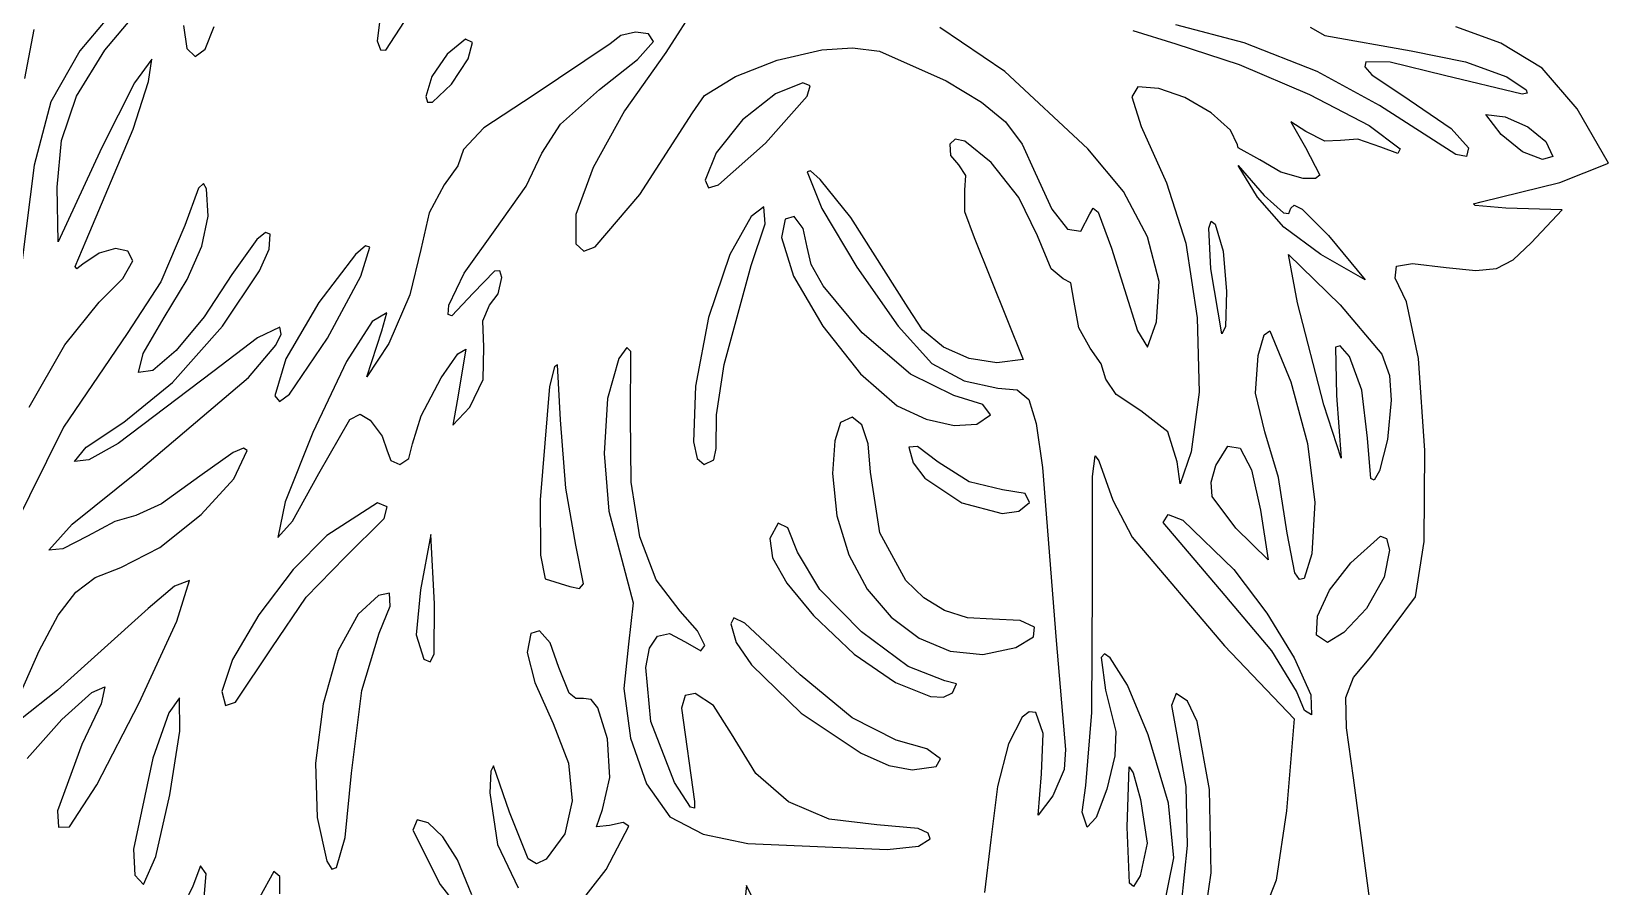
# Model space of a CAD drawing. Extents: x 11 to 198, y 0 to 191.
# Drawn here: x 116.43 to 160.16, y 127.29 to 151 of the extents above; entities that cross this region are included whole.
import ezdxf

# ---------------------------------------------------------------- set-up
doc = ezdxf.new("R2010")
doc.units = 0

msp = doc.modelspace()

# ---------------------------------------------------------------- linework, layer by layer
at = {"layer": 'Layer 1'}
for p, q in [((119.130661, 152.076124), (117.77343, 150.464044)), ((118.465928, 150.479842), (119.666531, 151.911024)), ((134.899132, 151.787463), (134.019304, 150.419126)), ((126.105126, 151.467758), (126.018652, 150.741565)), ((116.248465, 149.696283), (116.503082, 151.052935)), ((120.650076, 151.164193), (120.742432, 150.527544)), ((121.243454, 150.512077), (121.493568, 151.138087)), ((126.25391, 150.479274), (126.774655, 151.277434)), ((132.775772, 150.887444), (132.481545, 150.657603)), ((133.184102, 150.981321), (132.775772, 150.887444)), ((133.541102, 150.930009), (133.184102, 150.981321)), ((133.681343, 150.724279), (133.541102, 150.930009)), ((143.42264, 149.885273), (141.617657, 151.108189)), ((146.974194, 151.028594), (148.16676, 150.657956)), ((150.058356, 150.68124), (148.160697, 151.186815)), ((151.890172, 151.115796), (152.294483, 150.888056)), ((152.294483, 150.888056), (154.693153, 150.460753)), ((157.175299, 150.679476), (155.92717, 151.131032)), ((117.77343, 150.464044), (116.969675, 149.046599)), ((117.681978, 149.207377), (118.465928, 150.479842)), ((120.742432, 150.527544), (120.96665, 150.309367)), ((120.96665, 150.309367), (121.243454, 150.512077)), ((126.018652, 150.741565), (126.113014, 150.48666)), ((126.113014, 150.48666), (126.25391, 150.479274)), ((128.463789, 150.787525), (127.961047, 150.370795)), ((128.664575, 150.698173), (128.463789, 150.787525)), ((128.543759, 150.238139), (128.664575, 150.698173)), ((132.481545, 150.657603), (130.344063, 149.220739)), ((133.232653, 150.22254), (133.681343, 150.724279)), ((137.112682, 150.207894), (138.348243, 150.490034)), ((138.348243, 150.490034), (139.197186, 150.54983)), ((139.197186, 150.54983), (139.949723, 150.452992)), ((139.949723, 150.452992), (141.791709, 149.633842)), ((148.16676, 150.657956), (149.920276, 150.088021)), ((152.087513, 149.886739), (150.058356, 150.68124)), ((154.693153, 150.460753), (156.197972, 150.156482)), ((158.323768, 149.985473), (157.175299, 150.679476)), ((119.763898, 150.228978), (119.290866, 149.577221)), ((119.67782, 149.609963), (119.763898, 150.228978)), ((127.961047, 150.370795), (127.53498, 149.748759)), ((128.081697, 149.542825), (128.543759, 150.238139)), ((132.184153, 149.387955), (133.232653, 150.22254)), ((134.019304, 150.419126), (132.870703, 148.798022)), ((135.954644, 149.749773), (137.112682, 150.207894)), ((149.920276, 150.088021), (151.873222, 149.256281)), ((153.430957, 150.154718), (153.407592, 150.021306)), ((153.407592, 150.021306), (153.598477, 149.80021)), ((154.109906, 150.151246), (153.430957, 150.154718)), ((155.614256, 149.775306), (154.109906, 150.151246)), ((156.197972, 150.156482), (157.338988, 149.742145)), ((119.290866, 149.577221), (118.384183, 147.780346)), ((119.247783, 148.294432), (119.67782, 149.609963)), ((127.53498, 149.748759), (127.3645, 149.197103)), ((135.096644, 149.22425), (135.954644, 149.749773)), ((137.816253, 149.57775), (137.061397, 149.27489)), ((138.028196, 149.490272), (137.816253, 149.57775)), ((141.791709, 149.633842), (142.772972, 149.042343)), ((145.726595, 147.746832), (143.42264, 149.885273)), ((153.811208, 148.948041), (152.087513, 149.886739)), ((153.598477, 149.80021), (154.633534, 149.102205)), ((157.766334, 149.261044), (155.614256, 149.775306)), ((157.338988, 149.742145), (157.88215, 149.377041)), ((159.29232, 148.851733), (158.323768, 149.985473)), ((117.259979, 147.980222), (117.681978, 149.207377)), ((127.3645, 149.197103), (127.41579, 149.037553)), ((127.55522, 149.043335), (128.081697, 149.542825)), ((130.344063, 149.220739), (128.9789, 148.325917)), ((131.104476, 148.427694), (132.184153, 149.387955)), ((134.761196, 148.739902), (135.096644, 149.22425)), ((137.061397, 149.27489), (136.145144, 148.54658)), ((136.785083, 147.906641), (137.940961, 149.205216)), ((137.940961, 149.205216), (138.028196, 149.490272)), ((147.114098, 149.467716), (146.94681, 149.185108)), ((146.94681, 149.185108), (147.20517, 148.366983)), ((147.689804, 149.422175), (147.114098, 149.467716)), ((148.417684, 149.171201), (147.689804, 149.422175)), ((149.139545, 148.744973), (148.417684, 149.171201)), ((151.873222, 149.256281), (153.527453, 148.396363)), ((157.905732, 149.287921), (157.766334, 149.261044)), ((157.88215, 149.377041), (157.905732, 149.287921)), ((116.969675, 149.046599), (116.506373, 147.290156)), ((127.41579, 149.037553), (127.55522, 149.043335)), ((132.870703, 148.798022), (132.004677, 147.228249)), ((133.302459, 146.47542), (134.761196, 148.739902)), ((142.772972, 149.042343), (143.442622, 148.490665)), ((149.682812, 148.266821), (149.139545, 148.744973)), ((155.9262, 147.589625), (153.811208, 148.948041)), ((154.633534, 149.102205), (155.796819, 148.312556)), ((157.184824, 148.141944), (156.756992, 148.700876)), ((156.756992, 148.700876), (157.294891, 148.633011)), ((160.161212, 147.348193), (159.29232, 148.851733)), ((117.944269, 145.200481), (119.247783, 148.294432)), ((128.9789, 148.325917), (128.411192, 147.727429)), ((130.580424, 147.624065), (131.104476, 148.427694)), ((136.145144, 148.54658), (135.416834, 147.630327)), ((143.442622, 148.490665), (143.904176, 147.871517)), ((147.20517, 148.366983), (147.90641, 146.805973)), ((149.874911, 147.860074), (149.682812, 148.266821)), ((151.773209, 148.224494), (151.352698, 148.489959)), ((151.352698, 148.489959), (151.756629, 147.787049)), ((153.527453, 148.396363), (154.384825, 147.741893)), ((155.796819, 148.312556), (156.280654, 147.769763)), ((157.294891, 148.633011), (157.92773, 148.354625)), ((157.92773, 148.354625), (158.429072, 147.952149)), ((117.145227, 146.68497), (117.259979, 147.980222)), ((135.486508, 146.750763), (136.785083, 147.906641)), ((142.048743, 148.015433), (141.89472, 147.871363)), ((141.89472, 147.871363), (141.917959, 147.562682)), ((142.315358, 147.955341), (142.048743, 148.015433)), ((143.047113, 147.36764), (142.315358, 147.955341)), ((143.904176, 147.871517), (144.261155, 147.077612)), ((149.889022, 147.768704), (149.874911, 147.860074)), ((152.300172, 147.957044), (151.773209, 148.224494)), ((152.730296, 147.976138), (152.300172, 147.957044)), ((153.206899, 148.014988), (152.730296, 147.976138)), ((153.846486, 147.79481), (153.206899, 148.014988)), ((157.780231, 147.660098), (157.184824, 148.141944)), ((158.429072, 147.952149), (158.616105, 147.532492)), ((118.384183, 147.780346), (117.168157, 145.168025)), ((128.411192, 147.727429), (128.25253, 147.278696)), ((130.147301, 146.714295), (130.580424, 147.624065)), ((135.416834, 147.630327), (135.113974, 146.875471)), ((141.917959, 147.562682), (142.135667, 147.30586)), ((146.709302, 146.562628), (145.726595, 147.746832)), ((150.489098, 147.43674), (149.889022, 147.768704)), ((151.072857, 147.095295), (150.489098, 147.43674)), ((151.756629, 147.787049), (152.156944, 147.018169)), ((154.31621, 147.612512), (153.846486, 147.79481)), ((154.384825, 147.741893), (154.31621, 147.612512)), ((156.224904, 147.534421), (155.9262, 147.589625)), ((156.280654, 147.769763), (156.224904, 147.534421)), ((158.328574, 147.446045), (157.780231, 147.660098)), ((158.616105, 147.532492), (158.328574, 147.446045)), ((116.506373, 147.290156), (116.170501, 144.661083)), ((128.25253, 147.278696), (127.871089, 146.743179)), ((132.004677, 147.228249), (131.522959, 145.926498)), ((138.035917, 147.13732), (137.936198, 147.111832)), ((137.936198, 147.111832), (138.346694, 146.088924)), ((138.303142, 146.891875), (138.035917, 147.13732)), ((142.135667, 147.30586), (142.331768, 147.006439)), ((142.331768, 147.006439), (142.303237, 146.595365)), ((143.811479, 146.398211), (143.047113, 147.36764)), ((144.261155, 147.077612), (144.720929, 146.070811)), ((150.424186, 146.402748), (149.888669, 147.284693)), ((149.888669, 147.284693), (150.615392, 146.451784)), ((151.692071, 146.925565), (151.072857, 147.095295)), ((152.156944, 147.018169), (152.035136, 146.920769)), ((158.815761, 146.814616), (160.161212, 147.348193)), ((117.168157, 145.168025), (117.145227, 146.68497)), ((121.063708, 146.653264), (120.685354, 145.623814)), ((121.200299, 146.785815), (121.063708, 146.653264)), ((121.287546, 146.639462), (121.200299, 146.785815)), ((121.328716, 145.879821), (121.287546, 146.639462)), ((127.871089, 146.743179), (127.459397, 145.970727)), ((129.286081, 145.498931), (130.147301, 146.714295)), ((135.113974, 146.875471), (135.201452, 146.663528)), ((135.201452, 146.663528), (135.486508, 146.750763)), ((139.14852, 145.845888), (138.303142, 146.891875)), ((142.303237, 146.595365), (142.304913, 146.007945)), ((147.378742, 145.305829), (146.709302, 146.562628)), ((147.90641, 146.805973), (148.437468, 145.12723)), ((152.035136, 146.920769), (151.692071, 146.925565)), ((156.633432, 146.279981), (158.815761, 146.814616)), ((132.064164, 145.024753), (133.302459, 146.47542)), ((136.740986, 146.140987), (136.383435, 145.871751)), ((136.774423, 145.670712), (136.740986, 146.140987)), ((138.346694, 146.088924), (139.319661, 144.463924)), ((144.329946, 145.337006), (143.811479, 146.398211)), ((144.720929, 146.070811), (145.162017, 145.520318)), ((145.781628, 145.942373), (145.872678, 146.102639)), ((145.872678, 146.102639), (146.006524, 145.990747)), ((151.163389, 145.572617), (150.424186, 146.402748)), ((150.615392, 146.451784), (151.151306, 145.970066)), ((151.299952, 145.955889), (151.356226, 146.099006)), ((151.356226, 146.099006), (151.442552, 146.188072)), ((151.442552, 146.188072), (151.667156, 146.075458)), ((151.667156, 146.075458), (152.394804, 145.344414)), ((156.414147, 146.224154), (156.633432, 146.279981)), ((156.469037, 146.171237), (156.414147, 146.224154)), ((157.312177, 146.097948), (156.469037, 146.171237)), ((158.87322, 146.04997), (157.312177, 146.097948)), ((120.685354, 145.623814), (120.01997, 144.0577)), ((121.151506, 145.047022), (121.328716, 145.879821)), ((127.459397, 145.970727), (127.22868, 144.951419)), ((131.522959, 145.926498), (131.52728, 145.109464)), ((136.383435, 145.871751), (135.794836, 144.815247)), ((136.390678, 144.508683), (136.774423, 145.670712)), ((137.333609, 145.79253), (137.230642, 145.284442)), ((137.58342, 145.873581), (137.333609, 145.79253)), ((137.832569, 145.533062), (137.58342, 145.873581)), ((140.741841, 143.33746), (139.14852, 145.845888)), ((142.304913, 146.007945), (142.572759, 145.283736)), ((145.532793, 145.464662), (145.781628, 145.942373)), ((146.006524, 145.990747), (146.376412, 144.991636)), ((149.082131, 145.546335), (149.142456, 145.737888)), ((149.142456, 145.737888), (149.25755, 145.656623)), ((149.25755, 145.656623), (149.477771, 144.905558)), ((151.151306, 145.970066), (151.299952, 145.955889)), ((158.019144, 145.140861), (158.87322, 146.04997)), ((117.644319, 144.487296), (117.944269, 145.200481)), ((122.678197, 145.228571), (121.989574, 144.256799)), ((122.921239, 145.423365), (122.678197, 145.228571)), ((123.050378, 145.375106), (122.921239, 145.423365)), ((123.017534, 144.964121), (123.050378, 145.375106)), ((128.427464, 144.293929), (129.286081, 145.498931)), ((137.230642, 145.284442), (137.55958, 144.211286)), ((137.936198, 145.020564), (137.832569, 145.533062)), ((142.572759, 145.283736), (143.928132, 141.904829)), ((144.710373, 144.41652), (144.329946, 145.337006)), ((145.162017, 145.520318), (145.532793, 145.464662)), ((147.698271, 144.06894), (147.378742, 145.305829)), ((149.133724, 144.4219), (149.082131, 145.546335)), ((152.189135, 144.815247), (151.163389, 145.572617)), ((152.394804, 145.344414), (153.418919, 144.109691)), ((118.308788, 144.857101), (117.858191, 144.550664)), ((118.757334, 144.977834), (118.308788, 144.857101)), ((119.101502, 144.906413), (118.757334, 144.977834)), ((119.238964, 144.636389), (119.101502, 144.906413)), ((120.74854, 144.118709), (121.151506, 145.047022)), ((122.753895, 144.362445), (123.017534, 144.964121)), ((125.417143, 144.81496), (124.394814, 143.485627)), ((125.695697, 145.052391), (125.417143, 144.81496)), ((125.56262, 144.214091), (125.814922, 145.022592)), ((125.814922, 145.022592), (125.695697, 145.052391)), ((127.22868, 144.951419), (126.924894, 143.693325)), ((131.52728, 145.109464), (131.746162, 144.904538)), ((131.746162, 144.904538), (132.064164, 145.024753)), ((135.794836, 144.815247), (135.205977, 143.069029)), ((138.055914, 144.536098), (137.936198, 145.020564)), ((146.376412, 144.991636), (147.104545, 142.698579)), ((148.437468, 145.12723), (148.752327, 143.060309)), ((149.477771, 144.905558), (149.57258, 143.786194)), ((151.533673, 143.473279), (151.287081, 144.815247)), ((151.287081, 144.815247), (152.72571, 143.420716)), ((153.418919, 144.109691), (152.189135, 144.815247)), ((157.52079, 144.671192), (158.019144, 145.140861)), ((117.687094, 144.422754), (117.644319, 144.487296)), ((117.858191, 144.550664), (117.687094, 144.422754)), ((118.966311, 144.153215), (119.238964, 144.636389)), ((121.724682, 142.8314), (122.753895, 144.362445)), ((129.27466, 144.35421), (128.675775, 143.743155)), ((129.421256, 144.363818), (129.27466, 144.35421)), ((129.469526, 144.17813), (129.421256, 144.363818)), ((135.642039, 141.7687), (136.390678, 144.508683)), ((138.383019, 143.946118), (138.055914, 144.536098)), ((139.319661, 144.463924), (140.46732, 142.832376)), ((145.043969, 144.142147), (144.710373, 144.41652)), ((149.442449, 142.613912), (149.133724, 144.4219)), ((154.250935, 144.157785), (154.279256, 144.491176)), ((154.279256, 144.491176), (154.724164, 144.56812)), ((154.724164, 144.56812), (155.664704, 144.457177)), ((155.664704, 144.457177), (156.480955, 144.369236)), ((156.480955, 144.369236), (157.053855, 144.427279)), ((157.053855, 144.427279), (157.52079, 144.671192)), ((118.310805, 143.48986), (118.966311, 144.153215)), ((120.01997, 144.0577), (119.082331, 142.625201)), ((120.112442, 143.072524), (120.74854, 144.118709)), ((121.989574, 144.256799), (121.216759, 143.085621)), ((124.634704, 142.495026), (125.56262, 144.214091)), ((128.000911, 143.409074), (128.427464, 144.293929)), ((129.369337, 143.723487), (129.469526, 144.17813)), ((137.55958, 144.211286), (138.374922, 142.826682)), ((139.467122, 142.643766), (138.383019, 143.946118)), ((145.256297, 144.02864), (145.043969, 144.142147)), ((145.344536, 143.495505), (145.256297, 144.02864)), ((147.631243, 142.944465), (147.698271, 144.06894)), ((154.560156, 143.499385), (154.250935, 144.157785)), ((117.356496, 142.309333), (118.310805, 143.48986)), ((124.394814, 143.485627), (123.483765, 141.921938)), ((126.924894, 143.693325), (126.33721, 142.345801)), ((128.675775, 143.743155), (128.083285, 143.115607)), ((129.12839, 143.411191), (129.369337, 143.723487)), ((145.474138, 142.778219), (145.344536, 143.495505)), ((149.57258, 143.786194), (149.53948, 142.813563)), ((152.265688, 140.651055), (151.533673, 143.473279)), ((154.893669, 141.929115), (154.560156, 143.499385)), ((119.527272, 142.070811), (120.112442, 143.072524)), ((121.216759, 143.085621), (120.444671, 142.1568)), ((126.279928, 143.199347), (125.878599, 142.959282)), ((126.150238, 142.698579), (126.279928, 143.199347)), ((127.985808, 143.150868), (128.000911, 143.409074)), ((128.083285, 143.115607), (127.985808, 143.150868)), ((128.942255, 142.981242), (129.12839, 143.411191)), ((135.205977, 143.069029), (134.848464, 141.161084)), ((141.141528, 142.724784), (140.741841, 143.33746)), ((148.752327, 143.060309), (148.814708, 141.001524)), ((152.72571, 143.420716), (153.878456, 142.054142)), ((119.082331, 142.625201), (117.315977, 140.029124)), ((120.343639, 141.270721), (121.724682, 142.8314)), ((123.314961, 142.797004), (122.70051, 142.503581)), ((123.209491, 142.305849), (123.349981, 142.608568)), ((123.349981, 142.608568), (123.314961, 142.797004)), ((125.878599, 142.959282), (125.169631, 141.851135)), ((125.730829, 141.427608), (126.150238, 142.698579)), ((128.973873, 142.243848), (128.942255, 142.981242)), ((138.374922, 142.826682), (139.419459, 141.50485)), ((140.803969, 141.501818), (139.467122, 142.643766)), ((140.46732, 142.832376), (141.401889, 141.789823)), ((141.723182, 142.243672), (141.141528, 142.724784)), ((145.785508, 142.222329), (145.474138, 142.778219)), ((147.104545, 142.698579), (147.377155, 142.249889)), ((147.377155, 142.249889), (147.631243, 142.944465)), ((149.53948, 142.813563), (149.442449, 142.613912)), ((150.448881, 142.019129), (150.616616, 142.584406)), ((150.616616, 142.584406), (150.768145, 142.695889)), ((150.768145, 142.695889), (151.357284, 141.287467)), ((116.36594, 140.581911), (117.356496, 142.309333)), ((120.444671, 142.1568), (119.796541, 141.599323)), ((122.70051, 142.503581), (121.457938, 141.562987)), ((122.452683, 141.409087), (123.209491, 142.305849)), ((123.588629, 140.941259), (124.634704, 142.495026)), ((126.33721, 142.345801), (125.730829, 141.427608)), ((128.47187, 142.193798), (128.231275, 140.7583)), ((128.254393, 142.065954), (128.47187, 142.193798)), ((128.958395, 141.353877), (128.973873, 142.243848)), ((132.938635, 142.23795), (132.721434, 141.928112)), ((133.053574, 142.129813), (132.938635, 142.23795)), ((133.042814, 140.329675), (133.053574, 142.129813)), ((142.429851, 141.929247), (141.723182, 142.243672)), ((146.097011, 141.787838), (145.785508, 142.222329)), ((152.724343, 142.283525), (152.596064, 142.246406)), ((152.596064, 142.246406), (152.622346, 140.909642)), ((152.976182, 141.98879), (152.724343, 142.283525)), ((119.395597, 141.542173), (119.527272, 142.070811)), ((123.483765, 141.921938), (123.177025, 140.896942)), ((125.169631, 141.851135), (124.233286, 139.881867)), ((127.79383, 141.400709), (128.254393, 142.065954)), ((130.931399, 141.69901), (130.792443, 141.155175)), ((131.018266, 141.759616), (130.931399, 141.69901)), ((131.103594, 140.229133), (131.018266, 141.759616)), ((132.721434, 141.928112), (132.399987, 140.822324)), ((135.426916, 140.366645), (135.642039, 141.7687)), ((141.401889, 141.789823), (142.293359, 141.310486)), ((143.204585, 141.816634), (142.429851, 141.929247)), ((143.928132, 141.904829), (143.204585, 141.816634)), ((146.226481, 141.362609), (146.097011, 141.787838)), ((150.368888, 140.972965), (150.448881, 142.019129)), ((153.32411, 141.050312), (152.976182, 141.98879)), ((153.878456, 142.054142), (154.091308, 141.457969)), ((155.066613, 139.385112), (154.893669, 141.929115)), ((121.457938, 141.562987), (118.831814, 139.572525)), ((118.991667, 140.169161), (120.343639, 141.270721)), ((119.390659, 138.810965), (122.452683, 141.409087)), ((119.796541, 141.599323), (119.395597, 141.542173)), ((127.23331, 140.345462), (127.79383, 141.400709)), ((128.583348, 140.581911), (128.958395, 141.353877)), ((139.419459, 141.50485), (140.435983, 140.620011)), ((142.00902, 140.908583), (140.803969, 141.501818)), ((142.293359, 141.310486), (143.225046, 141.111078)), ((146.511526, 140.930588), (146.226481, 141.362609)), ((151.357284, 141.287467), (151.8125, 139.575391)), ((154.091308, 141.457969), (154.139292, 140.774881)), ((123.177025, 140.896942), (123.310033, 140.737613)), ((123.310033, 140.737613), (123.588629, 140.941259)), ((130.792443, 141.155175), (130.534916, 138.016201)), ((132.399987, 140.822324), (132.30886, 139.300313)), ((134.848464, 141.161084), (134.787219, 139.625012)), ((142.808503, 140.655509), (142.00902, 140.908583)), ((143.225046, 141.111078), (143.766736, 141.061198)), ((143.766736, 141.061198), (144.088558, 140.794327)), ((147.19662, 140.479253), (146.511526, 140.930588)), ((148.814708, 141.001524), (148.58833, 139.347188)), ((150.6355, 139.902461), (150.368888, 140.972965)), ((152.622346, 140.909642), (152.75111, 139.170799)), ((153.483124, 139.72078), (153.32411, 141.050312)), ((125.260752, 140.240598), (125.546056, 140.385855)), ((125.546056, 140.385855), (125.82286, 140.222077)), ((128.231275, 140.7583), (128.11283, 140.087625)), ((128.11283, 140.087625), (128.583348, 140.581911)), ((140.435983, 140.620011), (141.243437, 140.248646)), ((143.02749, 140.366716), (142.808503, 140.655509)), ((144.088558, 140.794327), (144.289862, 140.134616)), ((147.946274, 139.900079), (147.19662, 140.479253)), ((152.75111, 139.170799), (152.265688, 140.651055)), ((154.139292, 140.774881), (154.032664, 139.683871)), ((117.315977, 140.029124), (115.903668, 137.172268)), ((117.951368, 139.474894), (118.991667, 140.169161)), ((124.395167, 138.743585), (125.260752, 140.240598)), ((125.82286, 140.222077), (126.155926, 139.777842)), ((127.00008, 139.570144), (127.23331, 140.345462)), ((131.246557, 138.336788), (131.103594, 140.229133)), ((133.061633, 138.50067), (133.042814, 140.329675)), ((135.412777, 139.435383), (135.426916, 140.366645)), ((138.867179, 140.160694), (138.708032, 139.652561)), ((139.188119, 140.30476), (138.867179, 140.160694)), ((139.453232, 140.090579), (139.188119, 140.30476)), ((139.633545, 139.566175), (139.453232, 140.090579)), ((141.243437, 140.248646), (142.013783, 140.075851)), ((142.013783, 140.075851), (142.643105, 140.111812)), ((142.643105, 140.111812), (143.02749, 140.366716)), ((144.289862, 140.134616), (144.469999, 138.906216)), ((118.831814, 139.572525), (118.023429, 139.121311)), ((124.233286, 139.881867), (123.464754, 137.954735)), ((126.155926, 139.777842), (126.294524, 139.372235)), ((126.896451, 139.163479), (127.00008, 139.570144)), ((134.787219, 139.625012), (134.887985, 139.163177)), ((138.708032, 139.652561), (138.641754, 138.747818)), ((139.700088, 138.779568), (139.633545, 139.566175)), ((148.19851, 139.063202), (147.946274, 139.900079)), ((149.269191, 138.966188), (149.608194, 139.500057)), ((149.608194, 139.500057), (149.952655, 139.448303)), ((151.007373, 138.629946), (150.6355, 139.902461)), ((151.8125, 139.575391), (152.01451, 137.936076)), ((153.567923, 138.609661), (153.483124, 139.72078)), ((154.032664, 139.683871), (153.811208, 138.818021)), ((117.624652, 139.080135), (117.951368, 139.474894)), ((118.023429, 139.121311), (117.624652, 139.080135)), ((122.027586, 139.325448), (121.09881, 138.667385)), ((122.310172, 139.441936), (122.027586, 139.325448)), ((122.042667, 138.598577), (122.413966, 139.385288)), ((122.413966, 139.385288), (122.310172, 139.441936)), ((126.294524, 139.372235), (126.398153, 139.105403)), ((126.398153, 139.105403), (126.647302, 138.99441)), ((126.647302, 138.99441), (126.896451, 139.163479)), ((132.30886, 139.300313), (132.443422, 137.696876)), ((134.887985, 139.163177), (135.087163, 138.99441)), ((135.087163, 138.99441), (135.352231, 139.12388)), ((135.352231, 139.12388), (135.412777, 139.435383)), ((140.998311, 139.494032), (140.758422, 139.470308)), ((140.758422, 139.470308), (140.879681, 139.037092)), ((141.57475, 139.055793), (140.998311, 139.494032)), ((145.854521, 138.663284), (145.922877, 139.231813)), ((145.922877, 139.231813), (146.030689, 139.091424)), ((146.030689, 139.091424), (146.415702, 138.000282)), ((148.281501, 138.454439), (148.19851, 139.063202)), ((148.58833, 139.347188), (148.281501, 138.454439)), ((149.952655, 139.448303), (150.266886, 138.846282)), ((155.048858, 136.854602), (155.066613, 139.385112)), ((117.563136, 137.338823), (119.390659, 138.810965)), ((121.09881, 138.667385), (120.034611, 137.901768)), ((123.666989, 137.419212), (124.395167, 138.743585)), ((138.641754, 138.747818), (138.760093, 137.566303)), ((139.959677, 137.097302), (139.700088, 138.779568)), ((140.879681, 139.037092), (141.204091, 138.618801)), ((142.435881, 138.514103), (141.57475, 139.055793)), ((144.469999, 138.906216), (144.847825, 134.110904)), ((145.849009, 135.643019), (145.854521, 138.663284)), ((149.139948, 138.501414), (149.269191, 138.966188)), ((150.266886, 138.846282), (150.515203, 137.729348)), ((151.255684, 137.093642), (151.007373, 138.629946)), ((153.811208, 138.818021), (153.665439, 138.560763)), ((121.131618, 137.606978), (122.042667, 138.598577)), ((131.524458, 136.759561), (131.246557, 138.336788)), ((133.298667, 136.986618), (133.061633, 138.50067)), ((141.204091, 138.618801), (142.226155, 137.935106)), ((143.359454, 138.288854), (142.435881, 138.514103)), ((143.990089, 138.1884), (143.359454, 138.288854)), ((144.109813, 137.936076), (143.990089, 138.1884)), ((149.17425, 138.107085), (149.139948, 138.501414)), ((153.665439, 138.560763), (153.567923, 138.609661)), ((120.034611, 137.901768), (119.322572, 137.583298)), ((123.464754, 137.954735), (123.259222, 136.972992)), ((126.02994, 137.932195), (124.618476, 137.024498)), ((126.29631, 137.81768), (126.02994, 137.932195)), ((126.214355, 137.494442), (126.29631, 137.81768)), ((130.534916, 138.016201), (130.548266, 136.476463)), ((142.226155, 137.935106), (143.3522, 137.635454)), ((143.806587, 137.697216), (144.109813, 137.936076)), ((146.415702, 138.000282), (146.948618, 136.974756)), ((149.830461, 137.23052), (149.17425, 138.107085)), ((152.01451, 137.936076), (151.937565, 136.520306)), ((116.912746, 136.617039), (117.563136, 137.338823)), ((118.738152, 137.413832), (117.980958, 137.006506)), ((119.322572, 137.583298), (118.738152, 137.413832)), ((119.985089, 136.69244), (121.131618, 137.606978)), ((123.259222, 136.972992), (123.666989, 137.419212)), ((125.126123, 136.423011), (126.214355, 137.494442)), ((132.443422, 137.696876), (132.799045, 136.346811)), ((137.136803, 137.371631), (136.903292, 136.945123)), ((137.401122, 137.239913), (137.136803, 137.371631)), ((138.760093, 137.566303), (139.092902, 136.486544)), ((143.3522, 137.635454), (143.806587, 137.697216)), ((147.813982, 137.385742), (147.955738, 137.607992)), ((149.533422, 135.357269), (147.813982, 137.385742)), ((147.955738, 137.607992), (148.354835, 137.447655)), ((148.354835, 137.447655), (149.768019, 136.083992)), ((150.515203, 137.729348), (150.721578, 136.348575)), ((117.980958, 137.006506), (117.303844, 136.653948)), ((124.618476, 137.024498), (123.684998, 136.082933)), ((127.505964, 137.054131), (127.216333, 135.520958)), ((127.605094, 135.132549), (127.505964, 137.054131)), ((133.752527, 135.793043), (133.298667, 136.986618)), ((136.903292, 136.945123), (136.977921, 136.402726)), ((137.673378, 136.559183), (137.401122, 137.239913)), ((140.674284, 135.779632), (139.959677, 137.097302)), ((146.948618, 136.974756), (149.515783, 133.969793)), ((150.721578, 136.348575), (149.830461, 137.23052)), ((151.463002, 135.993421), (151.255684, 137.093642)), ((153.017457, 136.268847), (153.842649, 137.004389)), ((153.842649, 137.004389), (154.005726, 136.941352)), ((154.005726, 136.941352), (154.091314, 136.620214)), ((117.303844, 136.653948), (116.912746, 136.617039)), ((118.907353, 136.136908), (119.985089, 136.69244)), ((130.548266, 136.476463), (130.675321, 135.819408)), ((131.736698, 135.683588), (131.524458, 136.759561)), ((138.294472, 135.526222), (137.673378, 136.559183)), ((139.092902, 136.486544), (139.606868, 135.540186)), ((151.937565, 136.520306), (151.722013, 135.837532)), ((154.091314, 136.620214), (153.945352, 135.871134)), ((154.810275, 135.324813), (155.048858, 136.854602)), ((118.197547, 135.860975), (118.907353, 136.136908)), ((123.684998, 136.082933), (122.73786, 134.824398)), ((124.048475, 135.317758), (125.126123, 136.423011)), ((132.799045, 136.346811), (133.114164, 135.15376)), ((136.977921, 136.402726), (137.376466, 135.703168)), ((149.768019, 136.083992), (150.691746, 134.876085)), ((152.425838, 135.504956), (153.017457, 136.268847)), ((117.655652, 135.457678), (118.197547, 135.860975)), ((120.399427, 135.624542), (119.668648, 135.002021)), ((120.81059, 135.776369), (120.399427, 135.624542)), ((120.458016, 134.654458), (120.81059, 135.776369)), ((130.675321, 135.819408), (131.360769, 135.613033)), ((131.360769, 135.613033), (131.626703, 135.553755)), ((131.626703, 135.553755), (131.736698, 135.683588)), ((134.421824, 134.925469), (133.752527, 135.793043)), ((137.376466, 135.703168), (138.114704, 134.805171)), ((141.172144, 135.293777), (140.674284, 135.779632)), ((145.836882, 132.120531), (145.849009, 135.643019)), ((151.591993, 135.804039), (151.463002, 135.993421)), ((151.722013, 135.837532), (151.591993, 135.804039)), ((153.945352, 135.871134), (153.448552, 135.004844)), ((117.174546, 134.817645), (117.655652, 135.457678)), ((123.098355, 133.911937), (124.048475, 135.317758)), ((126.052358, 135.360014), (125.487368, 134.843624)), ((126.360802, 135.423767), (126.052358, 135.360014)), ((126.377609, 135.066569), (126.360802, 135.423767)), ((127.216333, 135.520958), (127.097314, 134.27574)), ((127.593188, 133.735063), (127.605094, 135.132549)), ((133.114164, 135.15376), (132.984253, 134.009657)), ((139.450983, 134.354718), (138.294472, 135.526222)), ((139.606868, 135.540186), (140.268678, 134.758869)), ((141.747667, 134.942578), (141.172144, 135.293777)), ((150.8219, 133.823346), (149.533422, 135.357269)), ((152.095031, 134.790575), (152.425838, 135.504956)), ((153.570613, 133.661465), (154.810275, 135.324813)), ((116.647104, 133.831504), (117.174546, 134.817645)), ((119.668648, 135.002021), (117.154663, 132.733041)), ((122.73786, 134.824398), (122.003514, 133.585177)), ((125.487368, 134.843624), (124.936968, 133.840423)), ((126.067688, 134.320102), (126.377609, 135.066569)), ((134.902484, 134.385718), (134.421824, 134.925469)), ((135.906198, 134.742085), (135.81953, 134.572338)), ((136.21151, 134.597076), (135.906198, 134.742085)), ((138.114704, 134.805171), (139.24808, 133.733663)), ((140.268678, 134.758869), (141.04502, 134.174237)), ((142.388823, 134.740538), (141.747667, 134.942578)), ((143.083582, 134.70216), (142.388823, 134.740538)), ((143.845483, 134.668111), (143.083582, 134.70216)), ((150.691746, 134.876085), (151.448125, 133.634345)), ((152.064659, 134.261998), (152.095031, 134.790575)), ((153.448552, 135.004844), (152.825061, 134.334389)), ((119.419807, 132.389083), (120.458016, 134.654458)), ((125.592893, 132.724972), (126.067688, 134.320102)), ((127.097314, 134.27574), (127.315111, 133.599376)), ((130.277393, 134.305307), (130.175082, 133.785643)), ((130.521025, 134.37928), (130.277393, 134.305307)), ((130.811025, 134.052541), (130.521025, 134.37928)), ((133.789866, 134.235242), (134.120824, 134.311354)), ((134.120824, 134.311354), (134.557996, 134.077743)), ((135.100304, 133.97191), (134.902484, 134.385718)), ((135.81953, 134.572338), (135.974872, 134.056504)), ((137.749931, 133.164754), (136.21151, 134.597076)), ((140.740778, 133.394947), (139.450983, 134.354718)), ((144.241664, 134.483482), (143.845483, 134.668111)), ((144.219935, 134.21187), (144.241664, 134.483482)), ((152.374343, 134.055518), (152.064659, 134.261998)), ((152.825061, 134.334389), (152.374343, 134.055518)), ((115.711184, 131.713425), (116.647104, 133.831504)), ((122.091306, 132.401739), (123.098355, 133.911937)), ((124.936968, 133.840423), (124.522432, 132.358656)), ((131.052441, 133.37007), (130.811025, 134.052541)), ((132.984253, 134.009657), (132.8555, 132.782)), ((133.462532, 133.36103), (133.569107, 133.901202)), ((133.569107, 133.901202), (133.789866, 134.235242)), ((134.557996, 134.077743), (134.992927, 133.822949)), ((134.992927, 133.822949), (135.100304, 133.97191)), ((135.974872, 134.056504), (136.397033, 133.437776)), ((141.04502, 134.174237), (141.90258, 133.817933)), ((141.90258, 133.817933), (142.808047, 133.721598)), ((142.808047, 133.721598), (143.728107, 133.916876)), ((143.728107, 133.916876), (144.219935, 134.21187)), ((144.847825, 134.110904), (145.105, 131.094652)), ((149.515783, 133.969793), (151.44442, 131.943789)), ((151.505804, 132.706142), (150.8219, 133.823346)), ((122.003514, 133.585177), (121.70841, 132.701556)), ((127.315111, 133.599376), (127.489901, 133.522774)), ((127.489901, 133.522774), (127.593188, 133.735063)), ((130.175082, 133.785643), (130.388292, 132.948324)), ((136.397033, 133.437776), (137.778639, 132.103289)), ((139.24808, 133.733663), (140.389857, 132.952469)), ((141.761723, 132.997184), (140.740778, 133.394947)), ((146.182449, 133.741122), (146.095187, 133.639168)), ((146.095187, 133.639168), (146.215545, 132.739303)), ((146.344882, 133.635315), (146.182449, 133.741122)), ((146.825889, 132.8731), (146.344882, 133.635315)), ((151.448125, 133.634345), (151.903407, 132.609101)), ((153.094793, 133.091574), (153.570613, 133.661465)), ((130.388292, 132.948324), (130.900746, 131.80938)), ((131.34119, 132.654196), (131.052441, 133.37007)), ((133.607877, 131.86948), (133.462532, 133.36103)), ((139.192661, 131.969145), (137.749931, 133.164754)), ((140.389857, 132.952469), (141.359258, 132.561933)), ((142.0779, 132.909034), (141.761723, 132.997184)), ((152.882432, 132.529224), (153.094793, 133.091574)), ((117.154663, 132.733041), (116.128818, 131.925544)), ((117.267641, 131.9198), (118.105516, 132.67286)), ((118.105516, 132.67286), (118.463073, 132.828027)), ((118.463073, 132.828027), (118.362967, 132.357454)), ((120.533659, 132.52552), (120.238031, 132.111447)), ((120.54594, 131.59687), (120.533659, 132.52552)), ((121.70841, 132.701556), (121.80856, 132.31387)), ((125.307804, 130.439544), (125.592893, 132.724972)), ((131.529683, 132.504485), (131.34119, 132.654196)), ((131.73683, 132.507175), (131.529683, 132.504485)), ((131.949688, 132.476823), (131.73683, 132.507175)), ((132.8555, 132.782), (133.04352, 131.408095)), ((134.555207, 132.586143), (134.460276, 132.239152)), ((134.835279, 132.644406), (134.555207, 132.586143)), ((135.33962, 132.315044), (134.835279, 132.644406)), ((141.359258, 132.561933), (141.722825, 132.544519)), ((141.722825, 132.544519), (141.975506, 132.662398)), ((141.975506, 132.662398), (142.0779, 132.909034)), ((146.215545, 132.739303), (146.501648, 131.592775)), ((147.399468, 131.497878), (146.825889, 132.8731)), ((148.174874, 132.644406), (148.047036, 132.315793)), ((148.488778, 132.43556), (148.174874, 132.644406)), ((151.733081, 132.175211), (151.505804, 132.706142)), ((151.903407, 132.609101), (151.923846, 132.050681)), ((152.893247, 131.695147), (152.882432, 132.529224)), ((118.362967, 132.357454), (117.827852, 131.233294)), ((118.245933, 130.110082), (119.419807, 132.389083)), ((120.238031, 132.111447), (119.79212, 130.851235)), ((121.80856, 132.31387), (122.091306, 132.401739)), ((124.522432, 132.358656), (124.306466, 130.709672)), ((132.137614, 132.247624), (131.949688, 132.476823)), ((132.404948, 131.387767), (132.137614, 132.247624)), ((134.460276, 132.239152), (134.820815, 129.645793)), ((135.844224, 131.522925), (135.33962, 132.315044)), ((137.778639, 132.103289), (139.43799, 130.992176)), ((144.09531, 132.137583), (143.900147, 131.987473)), ((144.286202, 132.115239), (144.09531, 132.137583)), ((144.481376, 131.533111), (144.286202, 132.115239)), ((145.671561, 130.091352), (145.836882, 132.120531)), ((148.047036, 132.315793), (148.191454, 131.500347)), ((148.752597, 131.865549), (148.488778, 132.43556)), ((151.923846, 132.050681), (151.733081, 132.175211)), ((116.31035, 130.841595), (117.267641, 131.9198)), ((130.900746, 131.80938), (131.322818, 130.715669)), ((134.257782, 130.17496), (133.607877, 131.86948)), ((140.412347, 131.355355), (139.192661, 131.969145)), ((143.900147, 131.987473), (143.525304, 131.249742)), ((149.09805, 129.981197), (148.752597, 131.865549)), ((151.44442, 131.943789), (151.230284, 129.388971)), ((153.086955, 130.310074), (152.893247, 131.695147)), ((117.827852, 131.233294), (117.150827, 129.395365)), ((120.269164, 129.832104), (120.54594, 131.59687)), ((132.471397, 130.317763), (132.404948, 131.387767)), ((133.04352, 131.408095), (133.488186, 130.13923)), ((136.521035, 130.430283), (135.844224, 131.522925)), ((141.257614, 131.106382), (140.412347, 131.355355)), ((143.525304, 131.249742), (143.21826, 130.061757)), ((144.443188, 130.418377), (144.481376, 131.533111)), ((146.501648, 131.592775), (146.471596, 130.915358)), ((147.965142, 129.601227), (147.399468, 131.497878)), ((148.191454, 131.500347), (148.443691, 130.065274)), ((119.79212, 130.851235), (119.263526, 128.333238)), ((139.43799, 130.992176), (140.207335, 130.652666)), ((141.638603, 130.835184), (141.257614, 131.106382)), ((141.515561, 130.617167), (141.638603, 130.835184)), ((145.105, 131.094652), (145.070251, 130.539953)), ((146.471596, 130.915358), (146.252234, 129.990854)), ((124.306466, 130.709672), (124.351776, 129.204821)), ((125.131685, 128.650088), (125.307804, 130.439544)), ((129.167465, 130.495751), (129.141442, 129.892738)), ((129.239294, 130.634586), (129.167465, 130.495751)), ((129.689307, 129.353693), (129.239294, 130.634586)), ((131.322818, 130.715669), (131.426959, 129.666871)), ((132.269525, 129.427776), (132.471397, 130.317763)), ((137.426213, 129.640325), (136.521035, 130.430283)), ((140.207335, 130.652666), (140.848733, 130.527738)), ((140.848733, 130.527738), (141.515561, 130.617167)), ((144.344719, 129.267835), (144.443188, 130.418377)), ((145.070251, 130.539953), (144.757161, 129.804543)), ((146.815973, 128.940237), (146.873255, 130.608171)), ((146.873255, 130.608171), (146.981123, 130.443898)), ((146.981123, 130.443898), (147.18639, 129.706471)), ((117.486363, 128.947293), (118.245933, 130.110082)), ((129.141442, 129.892738), (129.351296, 128.45428)), ((133.488186, 130.13923), (134.129371, 129.226693)), ((134.708764, 129.497494), (134.257782, 130.17496)), ((143.21826, 130.061757), (143.035604, 128.583226)), ((145.567977, 129.353516), (145.671561, 130.091352)), ((146.252234, 129.990854), (145.958524, 129.202941)), ((148.443691, 130.065274), (148.482144, 128.428753)), ((149.147367, 127.669674), (149.09805, 129.981197)), ((153.813325, 124.923154), (153.086955, 130.310074)), ((119.875045, 128.120849), (120.269164, 129.832104)), ((131.426959, 129.666871), (131.217899, 128.750762)), ((134.815044, 129.461031), (134.708764, 129.497494)), ((134.820815, 129.645793), (134.815044, 129.461031)), ((138.547491, 129.160723), (137.426213, 129.640325)), ((144.757161, 129.804543), (144.344719, 129.267835)), ((147.18639, 129.706471), (147.367806, 128.497457)), ((148.108508, 128.086735), (147.965142, 129.601227)), ((117.150827, 129.395365), (117.183575, 128.941091)), ((124.351776, 129.204821), (124.621755, 127.991518)), ((127.123249, 129.137815), (127.001491, 128.852043)), ((127.432365, 129.056742), (127.123249, 129.137815)), ((127.837459, 128.668885), (127.432365, 129.056742)), ((130.205685, 128.062128), (129.689307, 129.353693)), ((132.100853, 128.951835), (132.269525, 129.427776)), ((132.839526, 129.064988), (132.460025, 128.985745)), ((132.997306, 128.965637), (132.839526, 129.064988)), ((134.129371, 129.226693), (135.057618, 128.744974)), ((139.872596, 128.999151), (138.547491, 129.160723)), ((145.705428, 128.935298), (145.567977, 129.353516)), ((145.958524, 129.202941), (145.705428, 128.935298)), ((151.230284, 129.388971), (150.94546, 127.468183)), ((117.183575, 128.941091), (117.486363, 128.947293)), ((124.892364, 127.820343), (125.131685, 128.650088)), ((127.001491, 128.852043), (127.761022, 127.352736)), ((128.24715, 128.034303), (127.837459, 128.668885)), ((131.217899, 128.750762), (130.700368, 128.055117)), ((132.460025, 128.985745), (132.100853, 128.951835)), ((132.370243, 127.760459), (132.997306, 128.965637)), ((135.057618, 128.744974), (136.297544, 128.484448)), ((141.018949, 128.89711), (139.872596, 128.999151)), ((141.297081, 128.776802), (141.018949, 128.89711)), ((141.029637, 128.408446), (141.353558, 128.61674)), ((141.353558, 128.61674), (141.297081, 128.776802)), ((143.035604, 128.583226), (142.862134, 127.124834)), ((146.87793, 127.384486), (146.815973, 128.940237)), ((119.263526, 128.333238), (119.296472, 127.611096)), ((129.351296, 128.45428), (129.924654, 127.254972)), ((136.297544, 128.484448), (140.159978, 128.319083)), ((140.159978, 128.319083), (141.029637, 128.408446)), ((147.367806, 128.497457), (147.174043, 127.589803)), ((148.482144, 128.428753), (148.31528, 126.806057)), ((119.535298, 127.352736), (119.875045, 128.120849)), ((121.118168, 127.87057), (120.900901, 127.300878)), ((121.272729, 127.640956), (121.118168, 127.87057)), ((123.154447, 127.705514), (122.756822, 126.985626)), ((123.317502, 127.574099), (123.154447, 127.705514)), ((124.621755, 127.991518), (124.758976, 127.77824)), ((124.758976, 127.77824), (124.892364, 127.820343)), ((128.639902, 127.059941), (128.24715, 128.034303)), ((130.435035, 127.924694), (130.205685, 128.062128)), ((130.700368, 128.055117), (130.435035, 127.924694)), ((131.450022, 126.591794), (132.370243, 127.760459)), ((147.812863, 126.628665), (148.108508, 128.086735)), ((119.296472, 127.611096), (119.535298, 127.352736)), ((120.900901, 127.300878), (120.370455, 126.190244)), ((121.212454, 126.879512), (121.272729, 127.640956)), ((123.313241, 127.09049), (123.317502, 127.574099)), ((127.761022, 127.352736), (128.328708, 126.623709)), ((136.253756, 127.32447), (136.194533, 126.718441)), ((136.51803, 126.784058), (136.253756, 127.32447)), ((146.989259, 127.29509), (146.87793, 127.384486)), ((147.174043, 127.589803), (146.989259, 127.29509)), ((148.836685, 125.609307), (149.147367, 127.669674)), ((150.94546, 127.468183), (150.557184, 126.476083))]:
    msp.add_line(p, q, dxfattribs=at)

doc.saveas('drawing.dxf')
